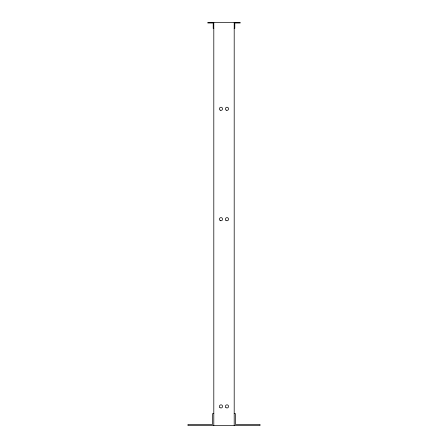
<?xml version="1.0" encoding="UTF-8"?>
<svg xmlns="http://www.w3.org/2000/svg" width="448" height="448" viewBox="0 0 448 448"><rect width="100%" height="100%" fill="white"/><g stroke="black" fill="none" stroke-linecap="round" stroke-linejoin="round"><path stroke-width="0.67" d="M213.802 28.398L213.198 28.398L213.198 22.999L207.799 22.999L207.799 22.4L240.201 22.4L240.201 22.999L234.802 22.999L234.802 28.398L234.198 28.398M213.802 413.599L212.598 413.599L212.598 424.402L187.998 424.402L187.998 425.6L260.002 425.6L260.002 424.402L235.402 424.402L235.402 413.599L234.198 413.599M234.198 22.4L234.198 425.6M213.802 22.4L213.802 425.6M225.887 407.512A1.574 1.574 0 0 0 228.519 406.806A1.574 1.574 0 0 0 226.593 404.88A1.574 1.574 0 0 0 225.887 407.512M219.884 407.512A1.574 1.574 0 0 0 222.522 406.806A1.574 1.574 0 0 0 220.595 404.88A1.574 1.574 0 0 0 219.884 407.512M220.214 220.562A1.574 1.574 0 0 0 222.572 219.201A1.574 1.574 0 0 0 220.214 217.834A1.574 1.574 0 0 0 220.214 220.562M225.887 220.315A1.574 1.574 0 0 0 228.519 219.61A1.574 1.574 0 0 0 226.593 217.678A1.574 1.574 0 0 0 225.887 220.315M220.214 110.163A1.574 1.574 0 0 0 222.572 108.802A1.574 1.574 0 0 0 220.214 107.436A1.574 1.574 0 0 0 220.214 110.163M226.212 110.163A1.574 1.574 0 0 0 228.575 108.802A1.574 1.574 0 0 0 226.212 107.436A1.574 1.574 0 0 0 226.212 110.163"/></g></svg>
